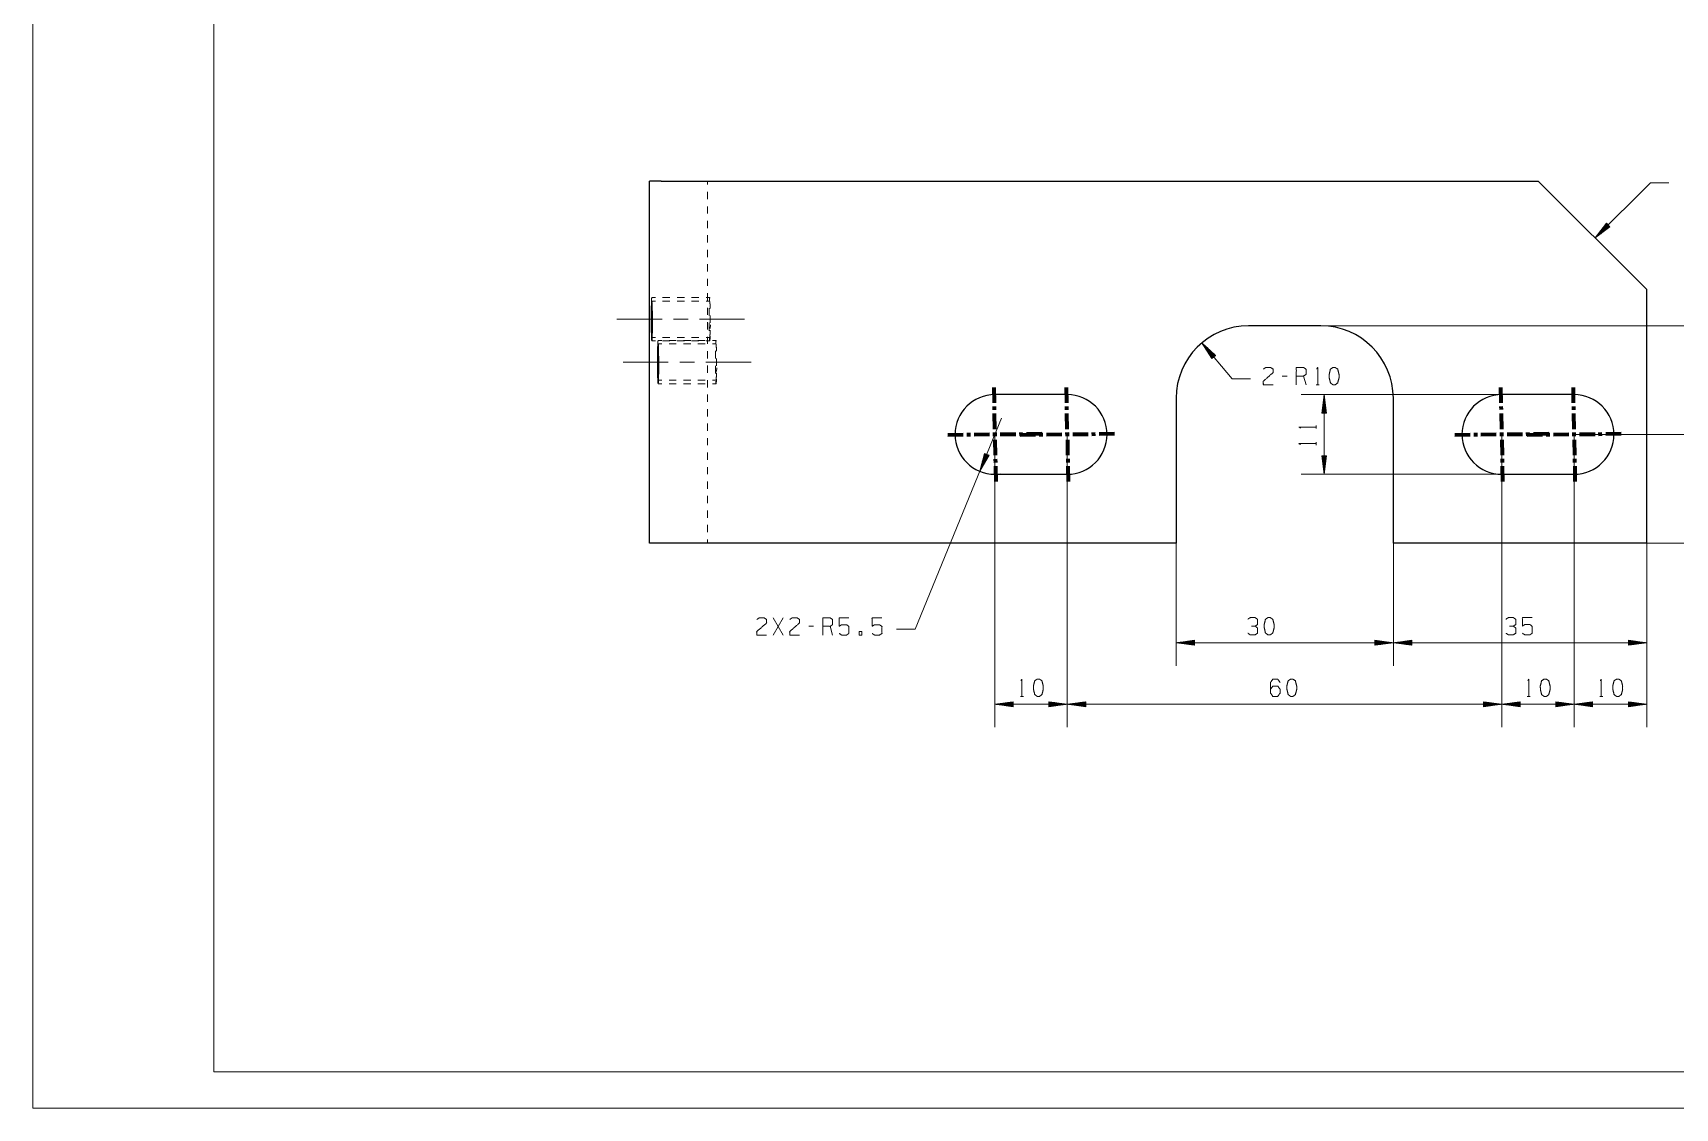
# Model space of a CAD drawing. Header units: millimetres. Extents: x 0 to 420, y 0 to 297.
# Drawn here: x 0 to 226.8, y 0 to 148.5 of the extents above; entities that cross this region are included whole.
import ezdxf

# ---------------------------------------------------------------- set-up
doc = ezdxf.new("R2010")
doc.units = ezdxf.units.MM
doc.layers.add('1', color=7, linetype='Continuous', true_color=0xffffff)

msp = doc.modelspace()

# ---------------------------------------------------------------- linework, layer by layer
at = {"layer": '1', "color": 132, "linetype": 'Continuous', "lineweight": 18}
for p, q in [((0, 297), (0, 0)), ((25, 292), (25, 5)), ((25, 5), (415, 5)), ((0, 0), (420, 0))]:
    msp.add_line(p, q, dxfattribs=at)
at = {"layer": '1', "color": 30, "linetype": 'Continuous', "lineweight": 25}
for p, q in [((86.78, 128.04), (85.18, 128.04)), ((85.18, 78.04), (85.18, 128.04)), ((98.78, 128.04), (207.89, 128.04)), ((222.89, 113.04), (207.89, 128.04)), ((222.89, 78.04), (222.89, 113.04)), ((177.89, 108.04), (167.89, 108.04)), ((142.86, 98.54), (132.86, 98.54)), ((157.89, 98.04), (157.89, 78.04)), ((187.89, 78.04), (187.89, 98.04)), ((212.86, 98.54), (202.86, 98.54)), ((132.86, 87.54), (142.86, 87.54)), ((202.86, 87.54), (212.86, 87.54)), ((86.78, 78.04), (85.18, 78.04)), ((157.89, 78.04), (98.78, 78.04)), ((222.89, 78.04), (187.89, 78.04))]:
    msp.add_line(p, q, dxfattribs=at)
at = {"layer": '1', "color": 43, "linetype": 'Continuous', "lineweight": 18}
for p, q in [((93.17, 127.54), (93.17, 128.04)), ((93.17, 125.54), (93.17, 126.54)), ((93.17, 123.54), (93.17, 124.54)), ((93.17, 121.54), (93.17, 122.54)), ((93.17, 119.54), (93.17, 120.54)), ((93.17, 117.54), (93.17, 118.54)), ((93.17, 115.54), (93.17, 116.54)), ((93.17, 113.54), (93.17, 114.54)), ((85.48, 111.95), (85.98, 111.95)), ((85.98, 111.45), (85.48, 111.45)), ((86.98, 111.95), (87.98, 111.95)), ((87.98, 111.45), (86.98, 111.45)), ((88.98, 111.95), (89.98, 111.95)), ((89.98, 111.45), (88.98, 111.45)), ((90.98, 111.95), (91.98, 111.95)), ((91.98, 111.45), (90.98, 111.45)), ((92.98, 111.95), (93.48, 111.95)), ((93.48, 111.45), (92.98, 111.45)), ((93.17, 111.54), (93.17, 112.54)), ((93.17, 109.54), (93.17, 110.54)), ((93.55, 109.45), (93.55, 108.95)), ((93.55, 108.95), (93.55, 108.45)), ((93.17, 107.54), (93.17, 108.54)), ((93.56, 107.65), (93.57, 108.17)), ((85.48, 106.45), (85.98, 106.45)), ((85.48, 105.95), (85.98, 105.95)), ((86.36, 106.03), (86.86, 106.03)), ((86.86, 105.53), (86.36, 105.53)), ((86.98, 106.45), (87.98, 106.45)), ((86.98, 105.95), (87.98, 105.95)), ((87.86, 106.03), (88.86, 106.03)), ((88.86, 105.53), (87.86, 105.53)), ((88.98, 106.45), (89.98, 106.45)), ((88.98, 105.95), (89.98, 105.95)), ((89.86, 106.03), (90.85, 106.03)), ((90.85, 105.53), (89.86, 105.53)), ((90.98, 106.45), (91.98, 106.45)), ((90.98, 105.95), (91.98, 105.95)), ((91.85, 106.03), (92.85, 106.03)), ((92.85, 105.53), (91.85, 105.53)), ((92.98, 106.45), (93.48, 106.45)), ((92.98, 105.95), (93.48, 105.95)), ((93.17, 105.54), (93.17, 106.54)), ((93.17, 103.54), (93.17, 104.54)), ((93.85, 106.03), (94.35, 106.03)), ((94.35, 105.53), (93.85, 105.53)), ((93.17, 101.54), (93.17, 102.54)), ((94.43, 103.53), (94.43, 103.03)), ((94.43, 103.03), (94.43, 102.53)), ((94.43, 101.73), (94.44, 102.25)), ((86.36, 100.53), (86.86, 100.53)), ((86.36, 100.03), (86.86, 100.03)), ((87.86, 100.53), (88.86, 100.53)), ((87.86, 100.03), (88.86, 100.03)), ((89.86, 100.53), (90.85, 100.53)), ((89.86, 100.03), (90.85, 100.03)), ((91.85, 100.53), (92.85, 100.53)), ((91.85, 100.03), (92.85, 100.03)), ((93.17, 99.54), (93.17, 100.54)), ((93.85, 100.53), (94.35, 100.53)), ((93.85, 100.03), (94.35, 100.03)), ((93.17, 97.54), (93.17, 98.54)), ((93.17, 95.54), (93.17, 96.54)), ((93.17, 93.54), (93.17, 94.54)), ((93.17, 91.54), (93.17, 92.54)), ((93.17, 89.54), (93.17, 90.54)), ((93.17, 87.54), (93.17, 88.54)), ((93.17, 85.54), (93.17, 86.54)), ((93.17, 83.54), (93.17, 84.54)), ((93.17, 81.54), (93.17, 82.54)), ((93.17, 79.54), (93.17, 80.54)), ((93.17, 78.04), (93.17, 78.54))]:
    msp.add_line(p, q, dxfattribs=at)
at = {"layer": '1', "color": 13, "linetype": 'Continuous', "lineweight": 18}
for p, q in [((223.39, 127.79), (215.77, 120.17)), ((223.39, 127.79), (225.93, 127.79)), ((217.33, 122.2), (215.77, 120.17)), ((215.77, 120.17), (217.8, 121.73)), ((217.55, 121.98), (215.89, 120.32)), ((217.58, 121.95), (215.92, 120.29)), ((217.51, 122.02), (216.12, 120.63)), ((217.62, 121.91), (216.23, 120.52)), ((217.47, 122.05), (216.36, 120.94)), ((217.65, 121.88), (216.54, 120.76)), ((217.44, 122.09), (216.6, 121.25)), ((217.4, 122.13), (216.83, 121.56)), ((217.69, 121.84), (216.85, 121)), ((217.37, 122.16), (217.07, 121.87)), ((217.72, 121.8), (217.16, 121.23)), ((217.33, 122.2), (217.31, 122.18)), ((217.33, 122.2), (217.31, 122.18)), ((217.8, 121.73), (217.33, 122.2)), ((217.76, 121.77), (217.47, 121.47)), ((217.8, 121.73), (217.77, 121.71)), ((217.8, 121.73), (217.77, 121.71)), ((177.89, 108.04), (245.37, 108.04)), ((163.34, 103.96), (161.44, 105.69)), ((161.44, 105.69), (162.83, 103.53)), ((161.44, 105.69), (165.63, 100.72)), ((163.06, 103.73), (161.55, 105.52)), ((163.1, 103.76), (161.59, 105.56)), ((163.02, 103.7), (161.76, 105.2)), ((163.14, 103.8), (161.88, 105.29)), ((162.99, 103.66), (161.97, 104.87)), ((163.18, 103.83), (162.16, 105.03)), ((162.95, 103.63), (162.18, 104.54)), ((163.22, 103.86), (162.45, 104.77)), ((163.26, 103.89), (162.74, 104.51)), ((162.91, 103.6), (162.39, 104.21)), ((162.87, 103.57), (162.6, 103.89)), ((162.83, 103.53), (162.81, 103.56)), ((162.83, 103.53), (162.81, 103.56)), ((162.83, 103.53), (163.34, 103.96)), ((163.3, 103.93), (163.03, 104.25)), ((163.34, 103.96), (163.31, 103.98)), ((163.34, 103.96), (163.31, 103.98)), ((165.63, 100.72), (168.17, 100.72)), ((202.86, 98.54), (175.16, 98.54)), ((178.34, 98.54), (178, 96)), ((178.21, 96), (178.21, 97.58)), ((178.26, 96), (178.26, 97.96)), ((178.31, 96), (178.31, 98.35)), ((178.67, 96), (178.34, 98.54)), ((178.34, 87.54), (178.34, 98.54)), ((178.36, 96), (178.36, 98.35)), ((178.41, 96), (178.41, 97.96)), ((178.46, 96), (178.46, 97.58)), ((133.79, 95.3), (121.83, 66.15)), ((178, 96), (178.67, 96)), ((178.01, 96), (178.01, 96.04)), ((178.01, 96), (178.01, 96.04)), ((178.06, 96), (178.06, 96.42)), ((178.11, 96), (178.11, 96.81)), ((178.16, 96), (178.16, 97.19)), ((178.51, 96), (178.51, 97.19)), ((178.57, 96), (178.57, 96.81)), ((178.62, 96), (178.62, 96.42)), ((178.67, 96), (178.67, 96.04)), ((178.67, 96), (178.67, 96.04)), ((132.86, 93.04), (132.86, 52.6)), ((142.86, 93.04), (142.86, 52.6)), ((142.86, 93.04), (142.86, 52.6)), ((202.86, 93.04), (202.86, 52.6)), ((202.86, 93.04), (202.86, 52.6)), ((212.86, 93.04), (212.86, 52.6)), ((212.86, 93.04), (212.86, 52.6)), ((212.86, 93.04), (237.52, 93.04)), ((131.43, 90.43), (130.77, 87.96)), ((130.77, 87.96), (132.05, 90.18)), ((131.72, 90.31), (130.82, 88.14)), ((131.76, 90.3), (130.87, 88.12)), ((131.67, 90.33), (130.92, 88.52)), ((131.62, 90.35), (131.02, 88.9)), ((131.81, 90.28), (131.06, 88.46)), ((131.57, 90.37), (131.12, 89.27)), ((131.53, 90.39), (131.22, 89.65)), ((131.86, 90.26), (131.26, 88.8)), ((131.48, 90.41), (131.32, 90.02)), ((131.43, 90.43), (131.42, 90.4)), ((131.43, 90.43), (131.42, 90.4)), ((132.05, 90.18), (131.43, 90.43)), ((131.9, 90.24), (131.45, 89.14)), ((131.95, 90.22), (131.65, 89.47)), ((132, 90.2), (131.84, 89.81)), ((132.04, 90.18), (132.03, 90.15)), ((132.04, 90.18), (132.03, 90.15)), ((178, 90.08), (178.34, 87.54)), ((178.67, 90.08), (178, 90.08)), ((178.01, 90.08), (178.01, 90.05)), ((178.01, 90.08), (178.01, 90.05)), ((178.06, 90.08), (178.06, 89.67)), ((178.11, 90.08), (178.11, 89.28)), ((178.16, 90.08), (178.16, 88.89)), ((178.21, 90.08), (178.21, 88.51)), ((178.26, 90.08), (178.26, 88.12)), ((178.31, 90.08), (178.31, 87.74)), ((178.34, 87.54), (178.67, 90.08)), ((178.36, 90.08), (178.36, 87.74)), ((178.41, 90.08), (178.41, 88.12)), ((178.46, 90.08), (178.46, 88.51)), ((178.51, 90.08), (178.51, 88.89)), ((178.57, 90.08), (178.57, 89.28)), ((178.62, 90.08), (178.62, 89.67)), ((178.67, 90.08), (178.67, 90.05)), ((178.67, 90.08), (178.67, 90.05)), ((202.86, 87.54), (175.16, 87.54)), ((157.89, 78.04), (157.89, 61.1)), ((187.89, 78.04), (187.89, 61.1)), ((187.89, 78.04), (187.89, 61.1)), ((222.89, 78.04), (222.89, 52.6)), ((222.89, 78.04), (237.52, 78.04)), ((222.89, 78.04), (245.37, 78.04)), ((222.89, 78.04), (222.89, 61.1)), ((121.83, 66.15), (119.29, 66.15)), ((160.43, 64.61), (157.89, 64.27)), ((157.89, 64.27), (160.43, 63.94)), ((157.89, 64.27), (187.89, 64.27)), ((160.43, 64.3), (158.09, 64.3)), ((160.43, 64.25), (158.09, 64.25)), ((160.43, 64.35), (158.47, 64.35)), ((160.43, 64.2), (158.47, 64.2)), ((160.43, 64.4), (158.86, 64.4)), ((160.43, 64.15), (158.86, 64.15)), ((160.43, 64.45), (159.24, 64.45)), ((160.43, 64.1), (159.24, 64.1)), ((160.43, 64.5), (159.63, 64.5)), ((160.43, 64.05), (159.63, 64.05)), ((160.43, 64.55), (160.01, 64.55)), ((160.43, 63.99), (160.01, 63.99)), ((160.43, 64.6), (160.4, 64.6)), ((160.43, 64.6), (160.4, 64.6)), ((160.43, 63.94), (160.4, 63.94)), ((160.43, 63.94), (160.4, 63.94)), ((160.43, 63.94), (160.43, 64.61)), ((185.35, 64.61), (185.35, 63.94)), ((187.89, 64.27), (185.35, 64.61)), ((185.35, 64.6), (185.38, 64.6)), ((185.35, 64.6), (185.38, 64.6)), ((185.35, 64.55), (185.77, 64.55)), ((185.35, 64.5), (186.16, 64.5)), ((185.35, 64.45), (186.54, 64.45)), ((185.35, 64.4), (186.93, 64.4)), ((185.35, 64.35), (187.31, 64.35)), ((185.35, 64.3), (187.7, 64.3)), ((185.35, 63.94), (187.89, 64.27)), ((185.35, 64.25), (187.7, 64.25)), ((185.35, 64.2), (187.31, 64.2)), ((185.35, 64.15), (186.93, 64.15)), ((185.35, 64.1), (186.54, 64.1)), ((185.35, 64.05), (186.16, 64.05)), ((185.35, 63.99), (185.77, 63.99)), ((185.35, 63.94), (185.38, 63.94)), ((185.35, 63.94), (185.38, 63.94)), ((190.43, 64.61), (187.89, 64.27)), ((187.89, 64.27), (190.43, 63.94)), ((187.89, 64.27), (222.89, 64.27)), ((190.43, 64.3), (188.09, 64.3)), ((190.43, 64.25), (188.09, 64.25)), ((190.43, 64.35), (188.47, 64.35)), ((190.43, 64.2), (188.47, 64.2)), ((190.43, 64.4), (188.86, 64.4)), ((190.43, 64.15), (188.86, 64.15)), ((190.43, 64.45), (189.24, 64.45)), ((190.43, 64.1), (189.24, 64.1)), ((190.43, 64.5), (189.63, 64.5)), ((190.43, 64.05), (189.63, 64.05)), ((190.43, 64.55), (190.01, 64.55)), ((190.43, 63.99), (190.01, 63.99)), ((190.43, 64.6), (190.4, 64.6)), ((190.43, 64.6), (190.4, 64.6)), ((190.43, 63.94), (190.4, 63.94)), ((190.43, 63.94), (190.4, 63.94)), ((190.43, 63.94), (190.43, 64.61)), ((220.35, 64.61), (220.35, 63.94)), ((222.89, 64.27), (220.35, 64.61)), ((220.35, 64.6), (220.38, 64.6)), ((220.35, 64.6), (220.38, 64.6)), ((220.35, 64.55), (220.77, 64.55)), ((220.35, 64.5), (221.16, 64.5)), ((220.35, 64.45), (221.54, 64.45)), ((220.35, 64.4), (221.93, 64.4)), ((220.35, 64.35), (222.31, 64.35)), ((220.35, 64.3), (222.7, 64.3)), ((220.35, 63.94), (222.89, 64.27)), ((220.35, 64.25), (222.7, 64.25)), ((220.35, 64.2), (222.31, 64.2)), ((220.35, 64.15), (221.93, 64.15)), ((220.35, 64.1), (221.54, 64.1)), ((220.35, 64.05), (221.16, 64.05)), ((220.35, 63.99), (220.77, 63.99)), ((220.35, 63.94), (220.38, 63.94)), ((220.35, 63.94), (220.38, 63.94)), ((135.4, 56.11), (132.86, 55.78)), ((132.86, 55.78), (135.4, 55.44)), ((132.86, 55.78), (142.86, 55.78)), ((135.4, 55.8), (133.05, 55.8)), ((135.4, 55.75), (133.05, 55.75)), ((135.4, 55.85), (133.44, 55.85)), ((135.4, 55.7), (133.44, 55.7)), ((135.4, 55.9), (133.83, 55.9)), ((135.4, 55.65), (133.83, 55.65)), ((135.4, 55.95), (134.21, 55.95)), ((135.4, 55.6), (134.21, 55.6)), ((135.4, 56), (134.6, 56)), ((135.4, 55.55), (134.6, 55.55)), ((135.4, 56.06), (134.98, 56.06)), ((135.4, 55.5), (134.98, 55.5)), ((135.4, 56.11), (135.37, 56.11)), ((135.4, 56.11), (135.37, 56.11)), ((135.4, 55.45), (135.37, 55.45)), ((135.4, 55.45), (135.37, 55.45)), ((135.4, 55.44), (135.4, 56.11)), ((140.32, 56.11), (140.35, 56.11)), ((140.32, 56.11), (140.35, 56.11)), ((140.32, 56.11), (140.32, 55.44)), ((142.86, 55.78), (140.32, 56.11)), ((140.32, 56.06), (140.74, 56.06)), ((140.32, 56), (141.13, 56)), ((140.32, 55.95), (141.51, 55.95)), ((140.32, 55.9), (141.9, 55.9)), ((140.32, 55.85), (142.28, 55.85)), ((140.32, 55.8), (142.67, 55.8)), ((140.32, 55.44), (142.86, 55.78)), ((140.32, 55.75), (142.67, 55.75)), ((140.32, 55.7), (142.28, 55.7)), ((140.32, 55.65), (141.9, 55.65)), ((140.32, 55.6), (141.51, 55.6)), ((140.32, 55.55), (141.13, 55.55)), ((140.32, 55.5), (140.74, 55.5)), ((140.32, 55.45), (140.35, 55.45)), ((140.32, 55.45), (140.35, 55.45)), ((145.4, 56.11), (142.86, 55.78)), ((142.86, 55.78), (145.4, 55.44)), ((142.86, 55.78), (202.86, 55.78)), ((145.4, 55.8), (143.05, 55.8)), ((145.4, 55.75), (143.05, 55.75)), ((145.4, 55.85), (143.44, 55.85)), ((145.4, 55.7), (143.44, 55.7)), ((145.4, 55.9), (143.83, 55.9)), ((145.4, 55.65), (143.83, 55.65)), ((145.4, 55.95), (144.21, 55.95)), ((145.4, 55.6), (144.21, 55.6)), ((145.4, 56), (144.6, 56)), ((145.4, 55.55), (144.6, 55.55)), ((145.4, 56.06), (144.98, 56.06)), ((145.4, 55.5), (144.98, 55.5)), ((145.4, 56.11), (145.37, 56.11)), ((145.4, 56.11), (145.37, 56.11)), ((145.4, 55.45), (145.37, 55.45)), ((145.4, 55.45), (145.37, 55.45)), ((145.4, 55.44), (145.4, 56.11)), ((200.32, 56.11), (200.35, 56.11)), ((200.32, 56.11), (200.35, 56.11)), ((200.32, 56.11), (200.32, 55.44)), ((202.86, 55.78), (200.32, 56.11)), ((200.32, 56.06), (200.74, 56.06)), ((200.32, 56), (201.13, 56)), ((200.32, 55.95), (201.51, 55.95)), ((200.32, 55.9), (201.9, 55.9)), ((200.32, 55.85), (202.28, 55.85)), ((200.32, 55.8), (202.67, 55.8)), ((200.32, 55.44), (202.86, 55.78)), ((200.32, 55.75), (202.67, 55.75)), ((200.32, 55.7), (202.28, 55.7)), ((200.32, 55.65), (201.9, 55.65)), ((200.32, 55.6), (201.51, 55.6)), ((200.32, 55.55), (201.13, 55.55)), ((200.32, 55.5), (200.74, 55.5)), ((200.32, 55.45), (200.35, 55.45)), ((200.32, 55.45), (200.35, 55.45)), ((205.4, 56.11), (202.86, 55.78)), ((202.86, 55.78), (205.4, 55.44)), ((202.86, 55.78), (212.86, 55.78)), ((205.4, 55.8), (203.05, 55.8)), ((205.4, 55.75), (203.05, 55.75)), ((205.4, 55.85), (203.44, 55.85)), ((205.4, 55.7), (203.44, 55.7)), ((205.4, 55.9), (203.83, 55.9)), ((205.4, 55.65), (203.83, 55.65)), ((205.4, 55.95), (204.21, 55.95)), ((205.4, 55.6), (204.21, 55.6)), ((205.4, 56), (204.6, 56)), ((205.4, 55.55), (204.6, 55.55)), ((205.4, 56.06), (204.98, 56.06)), ((205.4, 55.5), (204.98, 55.5)), ((205.4, 56.11), (205.37, 56.11)), ((205.4, 56.11), (205.37, 56.11)), ((205.4, 55.45), (205.37, 55.45)), ((205.4, 55.45), (205.37, 55.45)), ((205.4, 55.44), (205.4, 56.11)), ((210.32, 56.11), (210.35, 56.11)), ((210.32, 56.11), (210.35, 56.11)), ((210.32, 56.11), (210.32, 55.44)), ((212.86, 55.78), (210.32, 56.11)), ((210.32, 56.06), (210.74, 56.06)), ((210.32, 56), (211.13, 56)), ((210.32, 55.95), (211.51, 55.95)), ((210.32, 55.9), (211.9, 55.9)), ((210.32, 55.85), (212.28, 55.85)), ((210.32, 55.8), (212.67, 55.8)), ((210.32, 55.44), (212.86, 55.78)), ((210.32, 55.75), (212.67, 55.75)), ((210.32, 55.7), (212.28, 55.7)), ((210.32, 55.65), (211.9, 55.65)), ((210.32, 55.6), (211.51, 55.6)), ((210.32, 55.55), (211.13, 55.55)), ((210.32, 55.5), (210.74, 55.5)), ((210.32, 55.45), (210.35, 55.45)), ((210.32, 55.45), (210.35, 55.45)), ((215.4, 56.11), (212.86, 55.78)), ((212.86, 55.78), (215.4, 55.44)), ((212.86, 55.78), (222.89, 55.78)), ((215.4, 55.8), (213.05, 55.8)), ((215.4, 55.75), (213.05, 55.75)), ((215.4, 55.85), (213.44, 55.85)), ((215.4, 55.7), (213.44, 55.7)), ((215.4, 55.9), (213.83, 55.9)), ((215.4, 55.65), (213.83, 55.65)), ((215.4, 55.95), (214.21, 55.95)), ((215.4, 55.6), (214.21, 55.6)), ((215.4, 56), (214.6, 56)), ((215.4, 55.55), (214.6, 55.55)), ((215.4, 56.06), (214.98, 56.06)), ((215.4, 55.5), (214.98, 55.5)), ((215.4, 56.11), (215.37, 56.11)), ((215.4, 56.11), (215.37, 56.11)), ((215.4, 55.45), (215.37, 55.45)), ((215.4, 55.45), (215.37, 55.45)), ((215.4, 55.44), (215.4, 56.11)), ((220.35, 56.11), (220.38, 56.11)), ((220.35, 56.11), (220.38, 56.11)), ((220.35, 56.11), (220.35, 55.44)), ((222.89, 55.78), (220.35, 56.11)), ((220.35, 56.06), (220.77, 56.06)), ((220.35, 56), (221.16, 56)), ((220.35, 55.95), (221.54, 55.95)), ((220.35, 55.9), (221.93, 55.9)), ((220.35, 55.85), (222.31, 55.85)), ((220.35, 55.8), (222.7, 55.8)), ((220.35, 55.44), (222.89, 55.78)), ((220.35, 55.75), (222.7, 55.75)), ((220.35, 55.7), (222.31, 55.7)), ((220.35, 55.65), (221.93, 55.65)), ((220.35, 55.6), (221.54, 55.6)), ((220.35, 55.55), (221.16, 55.55)), ((220.35, 55.5), (220.77, 55.5)), ((220.35, 55.45), (220.38, 55.45)), ((220.35, 55.45), (220.38, 55.45))]:
    msp.add_line(p, q, dxfattribs=at)
at = {"layer": '1', "color": 252, "linetype": 'Continuous', "lineweight": 18}
for p, q in [((88.48, 108.95), (90.49, 108.95)), ((89.35, 103.03), (91.36, 103.03))]:
    msp.add_line(p, q, dxfattribs=at)
at = {"layer": '1', "color": 95, "linetype": 'Continuous', "lineweight": 18}
for p, q in [((173.22, 101.11), (172.55, 101.11)), ((175.83, 99.91), (175.5, 101.11)), ((177.23, 99.91), (177.65, 99.91)), ((177.24, 93.84), (177.24, 94.26)), ((177.24, 91.56), (177.24, 91.99)), ((103.61, 65.34), (102.26, 67.71)), ((102.26, 65.34), (103.61, 67.71)), ((107.82, 66.54), (107.15, 66.54)), ((110.44, 65.34), (110.1, 66.54)), ((136.38, 56.87), (136.8, 56.87)), ((206.38, 56.87), (206.8, 56.87)), ((216.4, 56.87), (216.82, 56.87))]:
    msp.add_line(p, q, dxfattribs=at)
at = {"layer": '1', "color": 252, "linetype": 'Continuous', "lineweight": 70}
for p, q in [((132.79, 97.42), (132.75, 99.54)), ((142.79, 97.42), (142.75, 99.54)), ((202.79, 97.42), (202.75, 99.54)), ((212.79, 97.42), (212.75, 99.54)), ((132.81, 96.42), (132.8, 96.92)), ((132.85, 93.79), (132.81, 95.92)), ((142.81, 96.42), (142.8, 96.92)), ((142.85, 93.79), (142.81, 95.92)), ((202.81, 96.42), (202.8, 96.92)), ((202.85, 93.79), (202.81, 95.92)), ((212.81, 96.42), (212.8, 96.92)), ((212.85, 93.79), (212.81, 95.92)), ((132.11, 93.03), (129.99, 93)), ((133.11, 93.05), (132.61, 93.04)), ((132.87, 92.79), (132.86, 93.29)), ((133.61, 93.06), (135.74, 93.09)), ((136.24, 93.1), (136.74, 93.11)), ((137.24, 93.12), (139.36, 93.15)), ((142.11, 93.03), (139.99, 93)), ((143.11, 93.05), (142.61, 93.04)), ((142.87, 92.79), (142.86, 93.29)), ((143.61, 93.06), (145.74, 93.09)), ((146.24, 93.1), (146.74, 93.11)), ((147.24, 93.12), (149.36, 93.15)), ((202.11, 93.03), (199.99, 93)), ((203.11, 93.05), (202.61, 93.04)), ((202.87, 92.79), (202.86, 93.29)), ((203.61, 93.06), (205.74, 93.09)), ((206.24, 93.1), (206.74, 93.11)), ((207.24, 93.12), (209.36, 93.15)), ((212.11, 93.03), (209.99, 93)), ((213.11, 93.05), (212.61, 93.04)), ((212.87, 92.79), (212.86, 93.29)), ((213.61, 93.06), (215.74, 93.09)), ((216.24, 93.1), (216.74, 93.11)), ((217.24, 93.12), (219.36, 93.15)), ((128.49, 92.97), (126.36, 92.93)), ((129.49, 92.99), (128.99, 92.98)), ((132.87, 92.29), (132.91, 90.17)), ((138.49, 92.97), (136.36, 92.93)), ((139.49, 92.99), (138.99, 92.98)), ((142.87, 92.29), (142.91, 90.17)), ((198.49, 92.97), (196.36, 92.93)), ((199.49, 92.99), (198.99, 92.98)), ((202.87, 92.29), (202.91, 90.17)), ((208.49, 92.97), (206.36, 92.93)), ((209.49, 92.99), (208.99, 92.98)), ((212.87, 92.29), (212.91, 90.17)), ((132.92, 89.67), (132.93, 89.17)), ((132.94, 88.67), (132.97, 86.54)), ((142.92, 89.67), (142.93, 89.17)), ((142.94, 88.67), (142.97, 86.54)), ((202.92, 89.67), (202.93, 89.17)), ((202.94, 88.67), (202.97, 86.54)), ((212.92, 89.67), (212.93, 89.17)), ((212.94, 88.67), (212.97, 86.54))]:
    msp.add_line(p, q, dxfattribs=at)
at = {"layer": '1', "color": 30, "linetype": 'Continuous', "lineweight": 25}
for centre, radius, start, end in [((167.89, 98.04), 10, 90, 180), ((177.89, 98.04), 10, 0, 90), ((132.86, 93.04), 5.5, 90, 270), ((142.86, 93.04), 5.5, 270, 90), ((202.86, 93.04), 5.5, 90, 270), ((212.86, 93.04), 5.5, 270, 90)]:
    msp.add_arc(centre, radius, start, end, dxfattribs=at)
at = {"layer": '1', "color": 13, "linetype": 'Continuous', "lineweight": 18}
msp.add_arc((132.86, 93.04), 5.5, 270, 277.6957, dxfattribs=at)
at = {"layer": '1', "color": 30, "linetype": 'Continuous', "lineweight": 25}
for points, knots in [([(86.78, 128.04), (86.95, 128.04), (87.97, 128.04), (89.83, 128.04), (92.4, 128.04), (93.88, 128.04), (97.1, 128.04), (98.78, 128.04)], [0, 0, 0.013942, 0.099146, 0.254618, 0.468233, 0.591779, 0.860293, 1, 1]), ([(85.41, 108.95), (85.41, 109.65), (85.42, 110.3), (85.44, 110.84), (85.45, 111.22), (85.47, 111.42), (85.49, 111.42), (85.51, 111.22), (85.53, 110.84), (85.55, 110.3), (85.56, 109.65), (85.56, 108.95), (85.56, 108.25), (85.55, 107.6), (85.53, 107.06), (85.51, 106.68), (85.49, 106.48), (85.47, 106.48), (85.45, 106.68), (85.44, 107.06), (85.42, 107.6), (85.41, 108.25), (85.41, 108.95)], [0, 0, 0.070808, 0.135885, 0.189966, 0.228682, 0.248938, 0.251061, 0.271317, 0.310033, 0.364114, 0.429191, 0.499999, 0.570808, 0.635885, 0.689966, 0.728682, 0.748938, 0.751061, 0.771317, 0.810033, 0.864114, 0.929191, 1, 1]), ([(86.28, 103.03), (86.29, 103.73), (86.29, 104.38), (86.31, 104.92), (86.33, 105.3), (86.35, 105.5), (86.37, 105.5), (86.39, 105.3), (86.41, 104.92), (86.42, 104.38), (86.43, 103.73), (86.43, 103.03), (86.43, 102.33), (86.42, 101.68), (86.41, 101.14), (86.39, 100.76), (86.37, 100.56), (86.35, 100.56), (86.33, 100.76), (86.31, 101.14), (86.29, 101.68), (86.29, 102.33), (86.28, 103.03)], [0, 0, 0.070808, 0.135885, 0.189966, 0.228682, 0.248938, 0.251061, 0.271317, 0.310033, 0.364114, 0.429191, 0.499999, 0.570808, 0.635885, 0.689965, 0.728682, 0.748938, 0.751061, 0.771317, 0.810034, 0.864114, 0.929191, 1, 1]), ([(98.78, 78.04), (95.46, 78.04), (92.4, 78.04), (89.83, 78.04), (87.97, 78.04), (87.35, 78.04), (86.78, 78.04)], [0, 0, 0.276674, 0.531767, 0.745382, 0.900854, 0.952791, 1, 1])]:
    msp.add_open_spline(points, degree=1, knots=knots, dxfattribs=at)
at = {"layer": '1', "color": 30, "linetype": 'Continuous', "lineweight": 13}
for points, knots in [([(85.51, 111.85), (85.48, 111.95), (85.46, 111.85), (85.44, 111.55), (85.42, 111.07), (85.41, 110.45), (85.4, 109.73), (85.4, 108.95), (85.4, 108.17), (85.41, 107.45), (85.42, 106.83), (85.44, 106.35), (85.46, 106.05), (85.48, 105.95), (85.51, 106.05), (85.53, 106.35), (85.55, 106.83), (85.56, 107.45), (85.57, 108.17)], [0, 0, 0.012563, 0.025127, 0.061154, 0.118362, 0.19288, 0.279642, 0.372742, 0.465843, 0.552604, 0.627123, 0.68433, 0.720358, 0.732921, 0.745485, 0.781512, 0.83872, 0.913238, 1, 1]), ([(86.38, 105.93), (86.36, 106.03), (86.33, 105.93), (86.31, 105.63), (86.29, 105.15), (86.28, 104.53), (86.27, 103.81), (86.27, 103.03), (86.27, 102.25), (86.28, 101.53), (86.29, 100.91), (86.31, 100.43), (86.33, 100.13), (86.36, 100.03), (86.38, 100.13), (86.4, 100.43), (86.42, 100.91), (86.43, 101.53), (86.44, 102.25)], [0, 0, 0.012563, 0.025127, 0.061154, 0.118362, 0.19288, 0.279642, 0.372742, 0.465843, 0.552604, 0.627123, 0.684331, 0.720357, 0.732921, 0.745486, 0.781512, 0.83872, 0.913238, 1, 1])]:
    msp.add_open_spline(points, degree=1, knots=knots, dxfattribs=at)
at = {"layer": '1', "color": 43, "linetype": 'Continuous', "lineweight": 18}
for points, knots in [([(93.5, 111.85), (93.48, 111.95), (93.46, 111.85), (93.44, 111.55), (93.44, 111.54)], [0, 0, 0.201021, 0.402037, 0.97849, 1, 1]), ([(93.48, 111.42), (93.49, 111.42), (93.51, 111.22), (93.53, 110.84), (93.54, 110.44)], [0, 0, 0.010619, 0.213182, 0.600336, 1, 1]), ([(93.4, 110.5), (93.4, 110.45), (93.39, 109.73), (93.39, 109.45)], [0, 0, 0.043047, 0.737141, 1, 1]), ([(93.41, 109.45), (93.41, 109.65), (93.42, 110.3), (93.42, 110.44)], [0, 0, 0.208087, 0.858854, 1, 1]), ([(93.39, 108.41), (93.39, 108.17), (93.4, 107.45), (93.41, 107.37)], [0, 0, 0.226742, 0.920837, 1, 1]), ([(93.42, 107.46), (93.42, 107.6), (93.41, 108.25), (93.41, 108.45)], [0, 0, 0.141146, 0.791913, 1, 1]), ([(93.44, 106.33), (93.46, 106.05), (93.48, 105.95), (93.5, 106.05), (93.53, 106.35), (93.54, 106.61)], [0, 0, 0.262867, 0.363373, 0.463882, 0.752104, 1, 1]), ([(93.54, 107.46), (93.53, 107.06), (93.51, 106.68), (93.49, 106.48), (93.48, 106.48)], [0, 0, 0.399664, 0.786818, 0.989381, 1, 1]), ([(94.28, 104.57), (94.28, 104.53), (94.27, 103.81), (94.27, 103.53)], [0, 0, 0.043047, 0.737141, 1, 1]), ([(94.28, 103.53), (94.28, 103.73), (94.29, 104.38), (94.29, 104.52)], [0, 0, 0.208087, 0.858854, 1, 1]), ([(94.38, 105.93), (94.35, 106.03), (94.33, 105.93), (94.31, 105.63), (94.31, 105.62)], [0, 0, 0.201016, 0.402037, 0.97849, 1, 1]), ([(94.35, 105.5), (94.36, 105.5), (94.38, 105.3), (94.4, 104.92), (94.41, 104.52)], [0, 0, 0.010608, 0.213174, 0.600332, 1, 1]), ([(94.27, 102.49), (94.27, 102.25), (94.28, 101.53), (94.28, 101.45)], [0, 0, 0.226742, 0.920837, 1, 1]), ([(94.29, 101.54), (94.29, 101.68), (94.28, 102.33), (94.28, 102.53)], [0, 0, 0.141146, 0.791913, 1, 1]), ([(94.31, 100.41), (94.33, 100.13), (94.35, 100.03), (94.38, 100.13), (94.4, 100.43), (94.41, 100.69)], [0, 0, 0.262854, 0.363372, 0.463887, 0.752097, 1, 1]), ([(94.41, 101.54), (94.4, 101.14), (94.38, 100.76), (94.36, 100.56), (94.35, 100.56)], [0, 0, 0.399658, 0.786826, 0.989392, 1, 1])]:
    msp.add_open_spline(points, degree=1, knots=knots, dxfattribs=at)
at = {"layer": '1', "color": 252, "linetype": 'Continuous', "lineweight": 18}
for points, knots in [([(80.66, 108.95), (82.25, 108.95), (86.89, 108.95)], [0, 0, 0.254816, 1, 1]), ([(92.07, 108.95), (95.13, 108.95), (98.3, 108.95)], [0, 0, 0.490368, 1, 1]), ([(81.53, 103.03), (83.12, 103.03), (87.76, 103.03)], [0, 0, 0.254816, 1, 1]), ([(92.95, 103.03), (97.59, 103.03), (99.18, 103.03)], [0, 0, 0.745184, 1, 1])]:
    msp.add_open_spline(points, degree=1, knots=knots, dxfattribs=at)
at = {"layer": '1', "color": 95, "linetype": 'Continuous', "lineweight": 18}
for points, knots in [([(169.94, 102.06), (170.26, 102.28), (170.95, 102.28), (171.28, 102.06), (171.28, 101.58), (169.92, 100.38), (169.94, 99.91), (171.28, 99.91)], [0, 0, 0.069692, 0.192976, 0.265273, 0.350228, 0.674741, 0.759752, 1, 1]), ([(174.49, 99.91), (174.49, 102.28), (175.5, 102.28), (175.83, 102.06), (175.83, 101.33), (175.5, 101.11), (174.49, 101.11)], [0, 0, 0.400952, 0.571034, 0.639278, 0.761673, 0.829919, 1, 1]), ([(177.3, 102.08), (177.44, 102.28), (177.44, 99.91)], [0, 0, 0.093493, 1, 1]), ([(179.87, 99.91), (180.21, 100.16), (180.39, 100.86), (180.39, 101.33), (180.21, 102.06), (179.87, 102.28), (179.54, 102.28), (179.2, 102.06), (179.03, 101.33), (179.04, 100.86), (179.2, 100.16), (179.54, 99.91), (179.87, 99.91)], [0, 0, 0.067524, 0.18397, 0.260584, 0.380943, 0.44614, 0.500306, 0.565502, 0.685862, 0.762529, 0.878309, 0.945834, 1, 1]), ([(175.07, 93.91), (174.87, 94.05), (177.24, 94.05)], [0, 0, 0.093487, 1, 1]), ([(175.07, 91.63), (174.87, 91.77), (177.24, 91.77)], [0, 0, 0.093485, 1, 1]), ([(99.99, 67.49), (100.31, 67.71), (100.99, 67.71), (101.33, 67.49), (101.33, 67.01), (99.97, 65.81), (99.99, 65.34), (101.33, 65.34)], [0, 0, 0.069693, 0.192977, 0.265273, 0.350228, 0.674741, 0.759753, 1, 1]), ([(104.54, 67.49), (104.86, 67.71), (105.55, 67.71), (105.88, 67.49), (105.88, 67.01), (104.52, 65.81), (104.54, 65.34), (105.88, 65.34)], [0, 0, 0.069692, 0.192978, 0.265274, 0.350228, 0.67474, 0.759752, 1, 1]), ([(109.09, 65.34), (109.09, 67.71), (110.1, 67.71), (110.44, 67.49), (110.44, 66.76), (110.1, 66.54), (109.09, 66.54)], [0, 0, 0.40095, 0.571033, 0.639277, 0.761673, 0.829917, 1, 1]), ([(111.35, 65.56), (111.69, 65.34), (112.38, 65.34), (112.71, 65.56), (112.71, 66.51), (112.38, 66.76), (111.69, 66.76), (111.35, 66.54), (111.35, 67.71), (112.71, 67.71)], [0, 0, 0.062228, 0.168343, 0.230571, 0.376816, 0.441265, 0.54738, 0.609608, 0.79049, 1, 1]), ([(114.14, 65.34), (114.48, 65.34), (114.48, 65.81), (114.14, 65.81), (114.14, 65.34)], [0, 0, 0.207088, 0.5, 0.707088, 1, 1]), ([(115.9, 65.56), (116.24, 65.34), (116.93, 65.34), (117.27, 65.56), (117.27, 66.51), (116.93, 66.76), (116.24, 66.76), (115.9, 66.54), (115.9, 67.71), (117.27, 67.71)], [0, 0, 0.062228, 0.168344, 0.230572, 0.376816, 0.441265, 0.547381, 0.609609, 0.790489, 1, 1]), ([(168.8, 66.57), (169.14, 66.79), (169.14, 67.52), (168.8, 67.74), (168.11, 67.74), (167.78, 67.52)], [0, 0, 0.153875, 0.429853, 0.583728, 0.846125, 1, 1]), ([(167.8, 65.59), (168.11, 65.37), (168.8, 65.37), (169.14, 65.59), (169.14, 66.32), (168.8, 66.57), (168.29, 66.57)], [0, 0, 0.124122, 0.343689, 0.472448, 0.703379, 0.836734, 1, 1]), ([(170.9, 65.37), (171.24, 65.62), (171.42, 66.32), (171.42, 66.79), (171.24, 67.52), (170.9, 67.74), (170.57, 67.74), (170.23, 67.52), (170.06, 66.79), (170.07, 66.32), (170.23, 65.62), (170.57, 65.37), (170.9, 65.37)], [0, 0, 0.067526, 0.183972, 0.260584, 0.380943, 0.446141, 0.500306, 0.565504, 0.685863, 0.762528, 0.87831, 0.945835, 1, 1]), ([(204.46, 66.57), (204.79, 66.79), (204.79, 67.52), (204.46, 67.74), (203.77, 67.74), (203.43, 67.52)], [0, 0, 0.153872, 0.429851, 0.583722, 0.846128, 1, 1]), ([(203.45, 65.59), (203.77, 65.37), (204.46, 65.37), (204.79, 65.59), (204.79, 66.32), (204.46, 66.57), (203.95, 66.57)], [0, 0, 0.124118, 0.343691, 0.472447, 0.703377, 0.836728, 1, 1]), ([(205.71, 65.59), (206.05, 65.37), (206.74, 65.37), (207.07, 65.59), (207.07, 66.54), (206.74, 66.79), (206.05, 66.79), (205.71, 66.57), (205.71, 67.74), (207.07, 67.74)], [0, 0, 0.06223, 0.168345, 0.230572, 0.376816, 0.441265, 0.54738, 0.609609, 0.79049, 1, 1]), ([(136.45, 59.04), (136.59, 59.24), (136.59, 56.87)], [0, 0, 0.09349, 1, 1]), ([(139.03, 56.87), (139.36, 57.12), (139.54, 57.82), (139.54, 58.29), (139.36, 59.02), (139.03, 59.24), (138.69, 59.24), (138.36, 59.02), (138.18, 58.29), (138.2, 57.82), (138.36, 57.12), (138.69, 56.87), (139.03, 56.87)], [0, 0, 0.067526, 0.183971, 0.260584, 0.380943, 0.446142, 0.500306, 0.565505, 0.685864, 0.762529, 0.87831, 0.945835, 1, 1]), ([(170.92, 57.82), (171.24, 58.29), (171.93, 58.29), (172.26, 57.82), (172.26, 57.34), (171.93, 56.87), (171.24, 56.87), (170.92, 57.34), (170.92, 58.77), (171.24, 59.24), (171.93, 59.24), (172.26, 58.77)], [0, 0, 0.076963, 0.169761, 0.248073, 0.312018, 0.39033, 0.483128, 0.560091, 0.751926, 0.82889, 0.921687, 1, 1]), ([(174.03, 56.87), (174.36, 57.12), (174.54, 57.82), (174.54, 58.29), (174.36, 59.02), (174.03, 59.24), (173.69, 59.24), (173.36, 59.02), (173.18, 58.29), (173.2, 57.82), (173.36, 57.12), (173.69, 56.87), (174.03, 56.87)], [0, 0, 0.067527, 0.183973, 0.260585, 0.380944, 0.446144, 0.500307, 0.565506, 0.685865, 0.76253, 0.878311, 0.945837, 1, 1]), ([(206.45, 59.04), (206.59, 59.24), (206.59, 56.87)], [0, 0, 0.093492, 1, 1]), ([(209.03, 56.87), (209.36, 57.12), (209.54, 57.82), (209.54, 58.29), (209.36, 59.02), (209.03, 59.24), (208.69, 59.24), (208.36, 59.02), (208.18, 58.29), (208.2, 57.82), (208.36, 57.12), (208.69, 56.87), (209.03, 56.87)], [0, 0, 0.067524, 0.18397, 0.260583, 0.380942, 0.446139, 0.500306, 0.565503, 0.685863, 0.762528, 0.878309, 0.945833, 1, 1]), ([(216.47, 59.04), (216.61, 59.24), (216.61, 56.87)], [0, 0, 0.093492, 1, 1]), ([(219.04, 56.87), (219.38, 57.12), (219.56, 57.82), (219.56, 58.29), (219.38, 59.02), (219.04, 59.24), (218.71, 59.24), (218.37, 59.02), (218.19, 58.29), (218.21, 57.82), (218.37, 57.12), (218.71, 56.87), (219.04, 56.87)], [0, 0, 0.067524, 0.18397, 0.260583, 0.380942, 0.446139, 0.500306, 0.565503, 0.685863, 0.762528, 0.878309, 0.945833, 1, 1])]:
    msp.add_open_spline(points, degree=1, knots=knots, dxfattribs=at)

doc.saveas('drawing.dxf')
